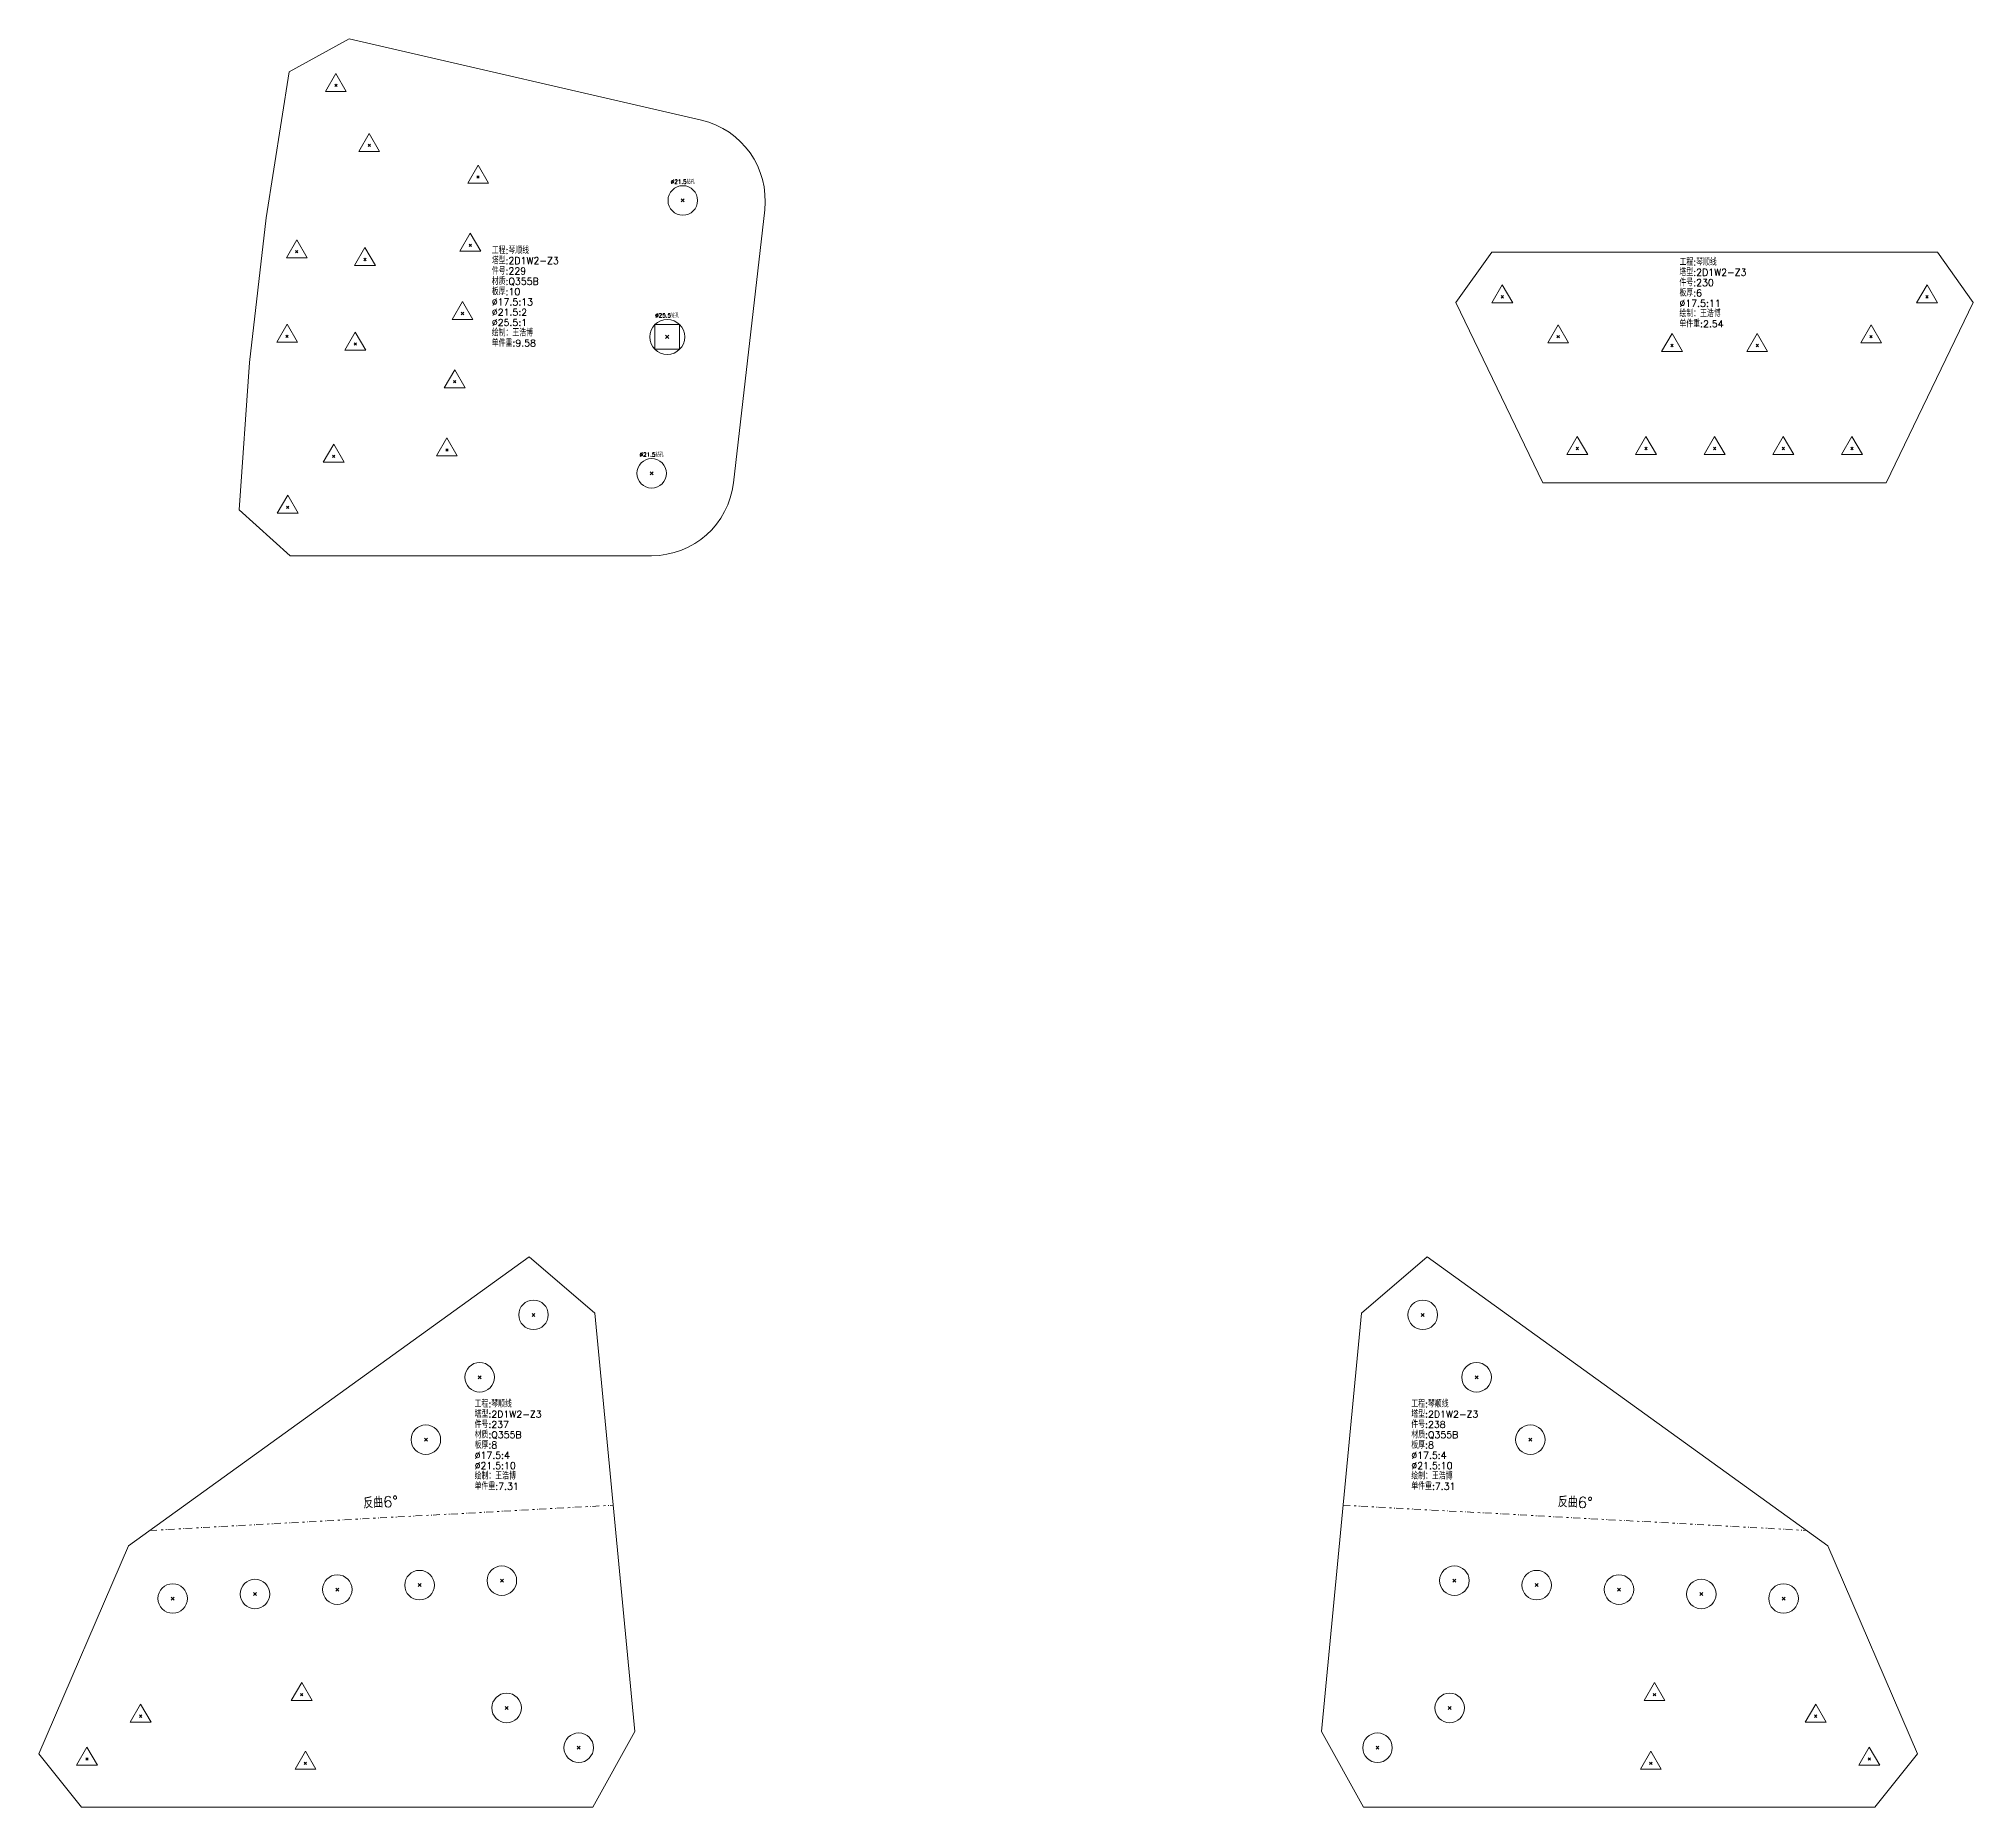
# Model space of a CAD drawing. Extents: x -580 to 8755, y 0 to 14723.
# Drawn here: x 5137 to 6546, y 11921 to 13209 of the extents above; entities that cross this region are included whole.
import ezdxf
from ezdxf.enums import TextEntityAlignment as Align

# ---------------------------------------------------------------- set-up
doc = ezdxf.new("R2010")
doc.units = 0
doc.header["$MEASUREMENT"] = 0
doc.linetypes.add('自定义线型', pattern=[12.9, 5, -3, 1.5, -2, 0.4, -1])
doc.layers.add('1', color=7, linetype='CONTINUOUS', lineweight=25)
doc.styles.get("Standard").update_dxf_attribs({"font": 'simplex.shx', "width": 0.7, "height": 3, "bigfont": 'gbhzfs.shx'})

msp = doc.modelspace()

# ---------------------------------------------------------------- linework, layer by layer
at = {"layer": '1', "color": 7, "linetype": 'Continuous', "lineweight": 18}
for p, q in [((5363.19959, 13208.80149), (5319.47725, 13184.54602)), ((5619.55298, 13149.4448), (5363.19959, 13208.80149)), ((5319.47725, 13184.54602), (5302.62234, 13078.35143)), ((5302.62234, 13078.35143), (5290.58909, 12973.03665)), ((5642.92641, 12885.47287), (5665.63064, 13084.17998)), ((6195.05757, 13053.25109), (6168.90185, 13016.63308)), ((6519.38848, 13053.25109), (6195.05757, 13053.25109)), ((6545.5442, 13016.63308), (6519.38848, 13053.25109)), ((6168.90185, 13016.63308), (6232.22303, 12885.38274)), ((6482.22303, 12885.38274), (6545.5442, 13016.63308)), ((5290.58909, 12973.03665), (5283.05478, 12865.77709)), ((6232.22303, 12885.38274), (6482.22303, 12885.38274)), ((5283.05478, 12865.77709), (5320.1788, 12832.28413)), ((5320.1788, 12832.28413), (5583.31427, 12832.28413)), ((5494.19435, 12321.77777), (5202.52496, 12111.20856)), ((5541.91072, 12280.64205), (5494.19435, 12321.77777)), ((6147.86732, 12321.77777), (6100.15095, 12280.64205)), ((6439.53671, 12111.20856), (6147.86732, 12321.77777)), ((5571.03084, 11976.01283), (5541.91072, 12280.64205)), ((6100.15095, 12280.64205), (6071.03084, 11976.01283)), ((5202.52496, 12111.20856), (5137.09357, 11959.90265)), ((6504.96811, 11959.90265), (6439.53671, 12111.20856)), ((5540.59164, 11920.85438), (5571.03084, 11976.01283)), ((6071.03084, 11976.01283), (6101.47004, 11920.85438)), ((5137.09357, 11959.90265), (5168.32228, 11920.85438)), ((6473.73939, 11920.85438), (6504.96811, 11959.90265)), ((5168.32228, 11920.85438), (5540.59164, 11920.85438)), ((6101.47004, 11920.85438), (6473.73939, 11920.85438))]:
    msp.add_line(p, q, dxfattribs=at)
at = {"layer": '1', "color": 7, "linetype": 'Continuous', "lineweight": 13}
for p, q in [((5353.46601, 13183.56242), (5345.88851, 13170.43742)), ((5361.04351, 13170.43742), (5353.46601, 13183.56242)), ((5345.88851, 13170.43742), (5361.04351, 13170.43742)), ((5354.34101, 13173.93742), (5352.59101, 13175.68742)), ((5352.59101, 13173.93742), (5354.34101, 13175.68742)), ((5377.72117, 13139.83975), (5370.14367, 13126.71475)), ((5378.59617, 13130.21475), (5376.84617, 13131.96475)), ((5376.84617, 13130.21475), (5378.59617, 13131.96475)), ((5385.29867, 13126.71475), (5377.72117, 13139.83975)), ((5370.14367, 13126.71475), (5385.29867, 13126.71475)), ((5456.98816, 13116.76943), (5449.41066, 13103.64443)), ((5464.56566, 13103.64443), (5456.98816, 13116.76943)), ((5449.41066, 13103.64443), (5464.56566, 13103.64443)), ((5457.86316, 13107.14443), (5456.11316, 13108.89443)), ((5456.11316, 13107.14443), (5457.86316, 13108.89443)), ((5607.09351, 13089.91625), (5604.94351, 13092.06625)), ((5604.94351, 13089.91625), (5607.09351, 13092.06625)), ((5324.96326, 13062.40562), (5317.38576, 13049.28062)), ((5332.54076, 13049.28062), (5324.96326, 13062.40562)), ((5374.64003, 13056.72956), (5367.06253, 13043.60456)), ((5382.21753, 13043.60456), (5374.64003, 13056.72956)), ((5451.31211, 13067.09265), (5443.73461, 13053.96765)), ((5452.18711, 13057.46765), (5450.43711, 13059.21765)), ((5450.43711, 13057.46765), (5452.18711, 13059.21765)), ((5458.88961, 13053.96765), (5451.31211, 13067.09265)), ((5317.38576, 13049.28062), (5332.54076, 13049.28062)), ((5325.83826, 13052.78062), (5324.08826, 13054.53062)), ((5324.08826, 13052.78062), (5325.83826, 13054.53062)), ((5367.06253, 13043.60456), (5382.21753, 13043.60456)), ((5375.51503, 13047.10456), (5373.76503, 13048.85456)), ((5373.76503, 13047.10456), (5375.51503, 13048.85456)), ((5443.73461, 13053.96765), (5458.88961, 13053.96765)), ((6202.61367, 13029.568), (6195.03617, 13016.443)), ((6210.19117, 13016.443), (6202.61367, 13029.568)), ((6511.8324, 13029.568), (6504.2549, 13016.443)), ((6519.4099, 13016.443), (6511.8324, 13029.568)), ((5445.63605, 13017.41587), (5438.05855, 13004.29087)), ((5453.21355, 13004.29087), (5445.63605, 13017.41587)), ((6195.03617, 13016.443), (6210.19117, 13016.443)), ((6201.73867, 13019.943), (6203.48867, 13021.693)), ((6203.48867, 13019.943), (6201.73867, 13021.693)), ((6504.2549, 13016.443), (6519.4099, 13016.443)), ((6510.9574, 13019.943), (6512.7074, 13021.693)), ((6512.7074, 13019.943), (6510.9574, 13021.693)), ((5317.92495, 13000.8064), (5310.34745, 12987.6814)), ((5325.50245, 12987.6814), (5317.92495, 13000.8064)), ((5438.05855, 13004.29087), (5453.21355, 13004.29087)), ((5446.51105, 13007.79087), (5444.76105, 13009.54087)), ((5444.76105, 13007.79087), (5446.51105, 13009.54087)), ((5585.65214, 13000.65194), (5603.68064, 13000.65194)), ((5585.65214, 12982.62344), (5585.65214, 13000.65194)), ((5603.68064, 13000.65194), (5603.68064, 12982.62344)), ((6243.30034, 13000.50608), (6235.72284, 12987.38108)), ((6250.87784, 12987.38108), (6243.30034, 13000.50608)), ((6471.14571, 13000.50608), (6463.56821, 12987.38108)), ((6478.72321, 12987.38108), (6471.14571, 13000.50608)), ((5310.34745, 12987.6814), (5325.50245, 12987.6814)), ((5318.79995, 12991.1814), (5317.04995, 12992.9314)), ((5317.04995, 12991.1814), (5318.79995, 12992.9314)), ((5367.60172, 12995.13035), (5360.02422, 12982.00535)), ((5368.47672, 12985.50535), (5366.72672, 12987.25535)), ((5366.72672, 12985.50535), (5368.47672, 12987.25535)), ((5375.17922, 12982.00535), (5367.60172, 12995.13035)), ((5595.94139, 12990.36269), (5593.39139, 12992.91269)), ((5593.39139, 12990.36269), (5595.94139, 12992.91269)), ((6235.72284, 12987.38108), (6250.87784, 12987.38108)), ((6242.42534, 12990.88108), (6244.17534, 12992.63108)), ((6244.17534, 12990.88108), (6242.42534, 12992.63108)), ((6326.22303, 12994.13274), (6318.64553, 12981.00774)), ((6325.34803, 12984.50774), (6327.09803, 12986.25774)), ((6327.09803, 12984.50774), (6325.34803, 12986.25774)), ((6333.80053, 12981.00774), (6326.22303, 12994.13274)), ((6388.22303, 12994.13274), (6380.64553, 12981.00774)), ((6387.34803, 12984.50774), (6389.09803, 12986.25774)), ((6389.09803, 12984.50774), (6387.34803, 12986.25774)), ((6395.80053, 12981.00774), (6388.22303, 12994.13274)), ((6463.56821, 12987.38108), (6478.72321, 12987.38108)), ((6470.27071, 12990.88108), (6472.02071, 12992.63108)), ((6472.02071, 12990.88108), (6470.27071, 12992.63108)), ((5360.02422, 12982.00535), (5375.17922, 12982.00535)), ((5603.68064, 12982.62344), (5585.65214, 12982.62344)), ((6318.64553, 12981.00774), (6333.80053, 12981.00774)), ((6380.64553, 12981.00774), (6395.80053, 12981.00774)), ((5439.95999, 12967.73909), (5432.38249, 12954.61409)), ((5440.83499, 12958.11409), (5439.08499, 12959.86409)), ((5439.08499, 12958.11409), (5440.83499, 12959.86409)), ((5447.53749, 12954.61409), (5439.95999, 12967.73909)), ((5432.38249, 12954.61409), (5447.53749, 12954.61409)), ((5434.28394, 12918.0623), (5426.70644, 12904.9373)), ((5441.86144, 12904.9373), (5434.28394, 12918.0623)), ((6257.22303, 12919.13274), (6249.64553, 12906.00774)), ((6264.80053, 12906.00774), (6257.22303, 12919.13274)), ((6307.22303, 12919.13274), (6299.64553, 12906.00774)), ((6314.80053, 12906.00774), (6307.22303, 12919.13274)), ((6357.22303, 12919.13274), (6349.64553, 12906.00774)), ((6364.80053, 12906.00774), (6357.22303, 12919.13274)), ((6407.22303, 12919.13274), (6399.64553, 12906.00774)), ((6414.80053, 12906.00774), (6407.22303, 12919.13274)), ((6457.22303, 12919.13274), (6449.64553, 12906.00774)), ((6464.80053, 12906.00774), (6457.22303, 12919.13274)), ((5351.8559, 12913.46721), (5344.2784, 12900.34221)), ((5352.7309, 12903.84221), (5350.9809, 12905.59221)), ((5350.9809, 12903.84221), (5352.7309, 12905.59221)), ((5359.4334, 12900.34221), (5351.8559, 12913.46721)), ((5426.70644, 12904.9373), (5441.86144, 12904.9373)), ((5435.15894, 12908.4373), (5433.40894, 12910.1873)), ((5433.40894, 12908.4373), (5435.15894, 12910.1873)), ((6249.64553, 12906.00774), (6264.80053, 12906.00774)), ((6256.34803, 12909.50774), (6258.09803, 12911.25774)), ((6258.09803, 12909.50774), (6256.34803, 12911.25774)), ((6299.64553, 12906.00774), (6314.80053, 12906.00774)), ((6306.34803, 12909.50774), (6308.09803, 12911.25774)), ((6308.09803, 12909.50774), (6306.34803, 12911.25774)), ((6349.64553, 12906.00774), (6364.80053, 12906.00774)), ((6356.34803, 12909.50774), (6358.09803, 12911.25774)), ((6358.09803, 12909.50774), (6356.34803, 12911.25774)), ((6399.64553, 12906.00774), (6414.80053, 12906.00774)), ((6406.34803, 12909.50774), (6408.09803, 12911.25774)), ((6408.09803, 12909.50774), (6406.34803, 12911.25774)), ((6449.64553, 12906.00774), (6464.80053, 12906.00774)), ((6456.34803, 12909.50774), (6458.09803, 12911.25774)), ((6458.09803, 12909.50774), (6456.34803, 12911.25774)), ((5344.2784, 12900.34221), (5359.4334, 12900.34221)), ((5584.38928, 12891.20912), (5582.23928, 12893.35912)), ((5582.23928, 12891.20912), (5584.38928, 12893.35912)), ((5318.36316, 12876.34282), (5310.78566, 12863.21782)), ((5325.94066, 12863.21782), (5318.36316, 12876.34282)), ((5310.78566, 12863.21782), (5325.94066, 12863.21782)), ((5319.23816, 12866.71782), (5317.48816, 12868.46782)), ((5317.48816, 12866.71782), (5319.23816, 12868.46782)), ((5496.25299, 12278.39224), (5498.40299, 12280.54224)), ((5498.40299, 12278.39224), (5496.25299, 12280.54224)), ((6143.65869, 12278.39225), (6145.80869, 12280.54225)), ((6145.80869, 12278.39225), (6143.65869, 12280.54225)), ((5457.07612, 12232.94808), (5459.22612, 12235.09808)), ((5459.22612, 12232.94808), (5457.07612, 12235.09808)), ((6182.83557, 12232.94808), (6184.98557, 12235.09808)), ((6184.98557, 12232.94808), (6182.83557, 12235.09808)), ((5417.89922, 12187.50392), (5420.04922, 12189.65392)), ((5420.04922, 12187.50392), (5417.89922, 12189.65392)), ((6222.01244, 12187.50392), (6224.16244, 12189.65392)), ((6224.16244, 12187.50392), (6222.01244, 12189.65392)), ((5473.22387, 12084.85631), (5475.37387, 12087.00631)), ((5475.37387, 12084.85631), (5473.22387, 12087.00631)), ((6166.68779, 12084.85631), (6168.83779, 12087.00631)), ((6168.83779, 12084.85631), (6166.68779, 12087.00631)), ((5233.57809, 12071.8219), (5235.72809, 12073.9719)), ((5235.72809, 12071.8219), (5233.57809, 12073.9719)), ((5293.48953, 12075.0805), (5295.63953, 12077.2305)), ((5295.63953, 12075.0805), (5293.48953, 12077.2305)), ((5353.40098, 12078.3391), (5355.55098, 12080.4891)), ((5355.55098, 12078.3391), (5353.40098, 12080.4891)), ((5413.31242, 12081.59771), (5415.46242, 12083.74771)), ((5415.46242, 12081.59771), (5413.31242, 12083.74771)), ((6226.59925, 12081.59771), (6228.74925, 12083.74771)), ((6228.74925, 12081.59771), (6226.59925, 12083.74771)), ((6286.5107, 12078.33911), (6288.6607, 12080.48911)), ((6288.6607, 12078.33911), (6286.5107, 12080.48911)), ((6346.42213, 12075.0805), (6348.57213, 12077.2305)), ((6348.57213, 12075.0805), (6346.42213, 12077.2305)), ((6406.33359, 12071.8219), (6408.48359, 12073.9719)), ((6408.48359, 12071.8219), (6406.33359, 12073.9719)), ((5328.59351, 12011.64549), (5321.01601, 11998.52049)), ((5327.71851, 12002.02049), (5329.46851, 12003.77049)), ((5329.46851, 12002.02049), (5327.71851, 12003.77049)), ((5336.17101, 11998.52049), (5328.59351, 12011.64549)), ((6313.46816, 12011.64549), (6305.89066, 11998.52049)), ((6312.59316, 12002.02049), (6314.34316, 12003.77049)), ((6314.34316, 12002.02049), (6312.59316, 12003.77049)), ((6321.04566, 11998.52049), (6313.46816, 12011.64549)), ((5211.28029, 11995.97155), (5203.70279, 11982.84655)), ((5210.40529, 11986.34655), (5212.15529, 11988.09655)), ((5212.15529, 11986.34655), (5210.40529, 11988.09655)), ((5218.85779, 11982.84655), (5211.28029, 11995.97155)), ((5321.01601, 11998.52049), (5336.17101, 11998.52049)), ((5476.66318, 11992.15647), (5478.81318, 11994.30647)), ((5478.81318, 11992.15647), (5476.66318, 11994.30647)), ((6163.24849, 11992.15647), (6165.39849, 11994.30647)), ((6165.39849, 11992.15647), (6163.24849, 11994.30647)), ((6305.89066, 11998.52049), (6321.04566, 11998.52049)), ((6430.78139, 11995.97155), (6423.20389, 11982.84655)), ((6429.90639, 11986.34655), (6431.65639, 11988.09655)), ((6431.65639, 11986.34655), (6429.90639, 11988.09655)), ((6438.35889, 11982.84655), (6430.78139, 11995.97155)), ((5203.70279, 11982.84655), (5218.85779, 11982.84655)), ((6423.20389, 11982.84655), (6438.35889, 11982.84655)), ((5172.23205, 11964.74286), (5164.65455, 11951.61786)), ((5179.80955, 11951.61786), (5172.23205, 11964.74286)), ((5331.30901, 11961.71929), (5323.73151, 11948.59429)), ((5338.88651, 11948.59429), (5331.30901, 11961.71929)), ((5529.19505, 11963.16676), (5531.34505, 11965.31676)), ((5531.34505, 11963.16676), (5529.19505, 11965.31676)), ((6110.71662, 11963.16676), (6112.86662, 11965.31676)), ((6112.86662, 11963.16676), (6110.71662, 11965.31676)), ((6310.75266, 11961.71929), (6303.17516, 11948.59429)), ((6318.33016, 11948.59429), (6310.75266, 11961.71929)), ((6469.82963, 11964.74285), (6462.25213, 11951.61785)), ((6477.40713, 11951.61785), (6469.82963, 11964.74285)), ((5164.65455, 11951.61786), (5179.80955, 11951.61786)), ((5171.35705, 11955.11786), (5173.10705, 11956.86786)), ((5173.10705, 11955.11786), (5171.35705, 11956.86786)), ((5323.73151, 11948.59429), (5338.88651, 11948.59429)), ((5330.43401, 11952.09429), (5332.18401, 11953.84429)), ((5332.18401, 11952.09429), (5330.43401, 11953.84429)), ((6303.17516, 11948.59429), (6318.33016, 11948.59429)), ((6309.87766, 11952.09429), (6311.62766, 11953.84429)), ((6311.62766, 11952.09429), (6309.87766, 11953.84429)), ((6462.25213, 11951.61785), (6477.40713, 11951.61785)), ((6468.95463, 11955.11785), (6470.70463, 11956.86785)), ((6470.70463, 11955.11785), (6468.95463, 11956.86785))]:
    msp.add_line(p, q, dxfattribs=at)
at = {"layer": '1', "color": 190, "linetype": '自定义线型', "lineweight": 13}
for p, q in [((5218.15685, 12122.49392), (5555.27564, 12140.82992)), ((6086.78603, 12140.82992), (6423.90482, 12122.49392))]:
    msp.add_line(p, q, dxfattribs=at)
at = {"layer": '1', "color": 7, "linetype": 'Continuous', "lineweight": 13}
for centre, radius in [((5606.01851, 13090.99125), 10.75), ((5594.66639, 12991.63769), 12.75), ((5583.31428, 12892.28412), 10.75), ((5497.32799, 12279.46724), 10.75), ((6144.73369, 12279.46725), 10.75), ((5458.15112, 12234.02308), 10.75), ((6183.91057, 12234.02308), 10.75), ((5418.97422, 12188.57892), 10.75), ((6223.08744, 12188.57892), 10.75), ((5294.56453, 12076.1555), 10.75), ((5354.47598, 12079.4141), 10.75), ((5414.38742, 12082.67271), 10.75), ((5474.29887, 12085.93131), 10.75), ((6167.76279, 12085.93131), 10.75), ((6227.67425, 12082.67271), 10.75), ((6287.5857, 12079.41411), 10.75), ((6347.49713, 12076.1555), 10.75), ((5234.65309, 12072.8969), 10.75), ((6407.40859, 12072.8969), 10.75), ((5477.73818, 11993.23147), 10.75), ((6164.32349, 11993.23147), 10.75), ((5530.27005, 11964.24176), 10.75), ((6111.79162, 11964.24176), 10.75)]:
    msp.add_circle(centre, radius, dxfattribs=at)
at = {"layer": '1', "color": 7, "linetype": 'Continuous', "lineweight": 18}
for centre, start, end in [((5606.0185, 13090.99125), 353.48166546, 76.96333024), ((5583.31427, 12892.28414), 270.00000121, 353.48166401)]:
    msp.add_arc(centre, 60, start, end, dxfattribs=at)

# ---------------------------------------------------------------- texts
for s, p in [('%%c21.5钻孔', (5606.01851, 13102.24125)), ('%%c25.5钻孔', (5594.66639, 13004.88769)), ('%%c21.5钻孔', (5583.31428, 12903.53412))]:
    msp.add_text(s, height=3, dxfattribs=at).set_placement(p, align=Align.BOTTOM_CENTER)
for s, p in [('工程:琴顺线', (5466.96519, 13050.6086)), ('件号:229', (5466.96519, 13035.6086)), ('塔型:2D1W2-Z3', (5466.96519, 13043.1086)), ('工程:琴顺线', (6331.62729, 13042.1327)), ('材质:Q355B', (5466.96519, 13028.1086)), ('件号:230', (6331.62729, 13027.1327)), ('塔型:2D1W2-Z3', (6331.62729, 13034.6327)), ('板厚:10', (5466.96519, 13020.6086)), ('%%c17.5:13', (5466.96519, 13013.1086)), ('板厚:6', (6331.62729, 13019.6327)), ('%%c17.5:11', (6331.62729, 13012.1327)), ('%%c21.5:2', (5466.96519, 13005.6086)), ('%%c25.5:1', (5466.96519, 12998.1086)), ('绘制：王浩博', (6331.62729, 13004.6327)), ('单件重:2.54', (6331.62729, 12997.1327)), ('绘制：王浩博', (5466.96519, 12990.6086)), ('单件重:9.58', (5466.96519, 12983.1086)), ('工程:琴顺线', (5454.46646, 12210.63186)), ('工程:琴顺线', (6136.40373, 12210.63186)), ('件号:237', (5454.46646, 12195.63186)), ('塔型:2D1W2-Z3', (5454.46646, 12203.13186)), ('件号:238', (6136.40373, 12195.63186)), ('塔型:2D1W2-Z3', (6136.40373, 12203.13186)), ('材质:Q355B', (5454.46646, 12188.13186)), ('板厚:8', (5454.46646, 12180.63186)), ('材质:Q355B', (6136.40373, 12188.13186)), ('板厚:8', (6136.40373, 12180.63186)), ('%%c17.5:4', (5454.46646, 12173.13186)), ('%%c21.5:10', (5454.46646, 12165.63186)), ('%%c17.5:4', (6136.40373, 12173.13186)), ('%%c21.5:10', (6136.40373, 12165.63186)), ('绘制：王浩博', (5454.46646, 12158.13186)), ('单件重:7.31', (5454.46646, 12150.63186)), ('绘制：王浩博', (6136.40373, 12158.13186)), ('单件重:7.31', (6136.40373, 12150.63186))]:
    msp.add_text(s, height=5, dxfattribs=at).set_placement(p, align=Align.BOTTOM_LEFT)
at = {"layer": '1', "color": 7, "linetype": 'Continuous', "lineweight": 13}
for rotation, p in [(3, (5386.4447, 12136.65454)), (358, (6255.61698, 12136.65455))]:
    msp.add_text('反曲6%%d', height=8, rotation=rotation, dxfattribs=at).set_placement(p, align=Align.BOTTOM_CENTER)

doc.saveas('drawing.dxf')
